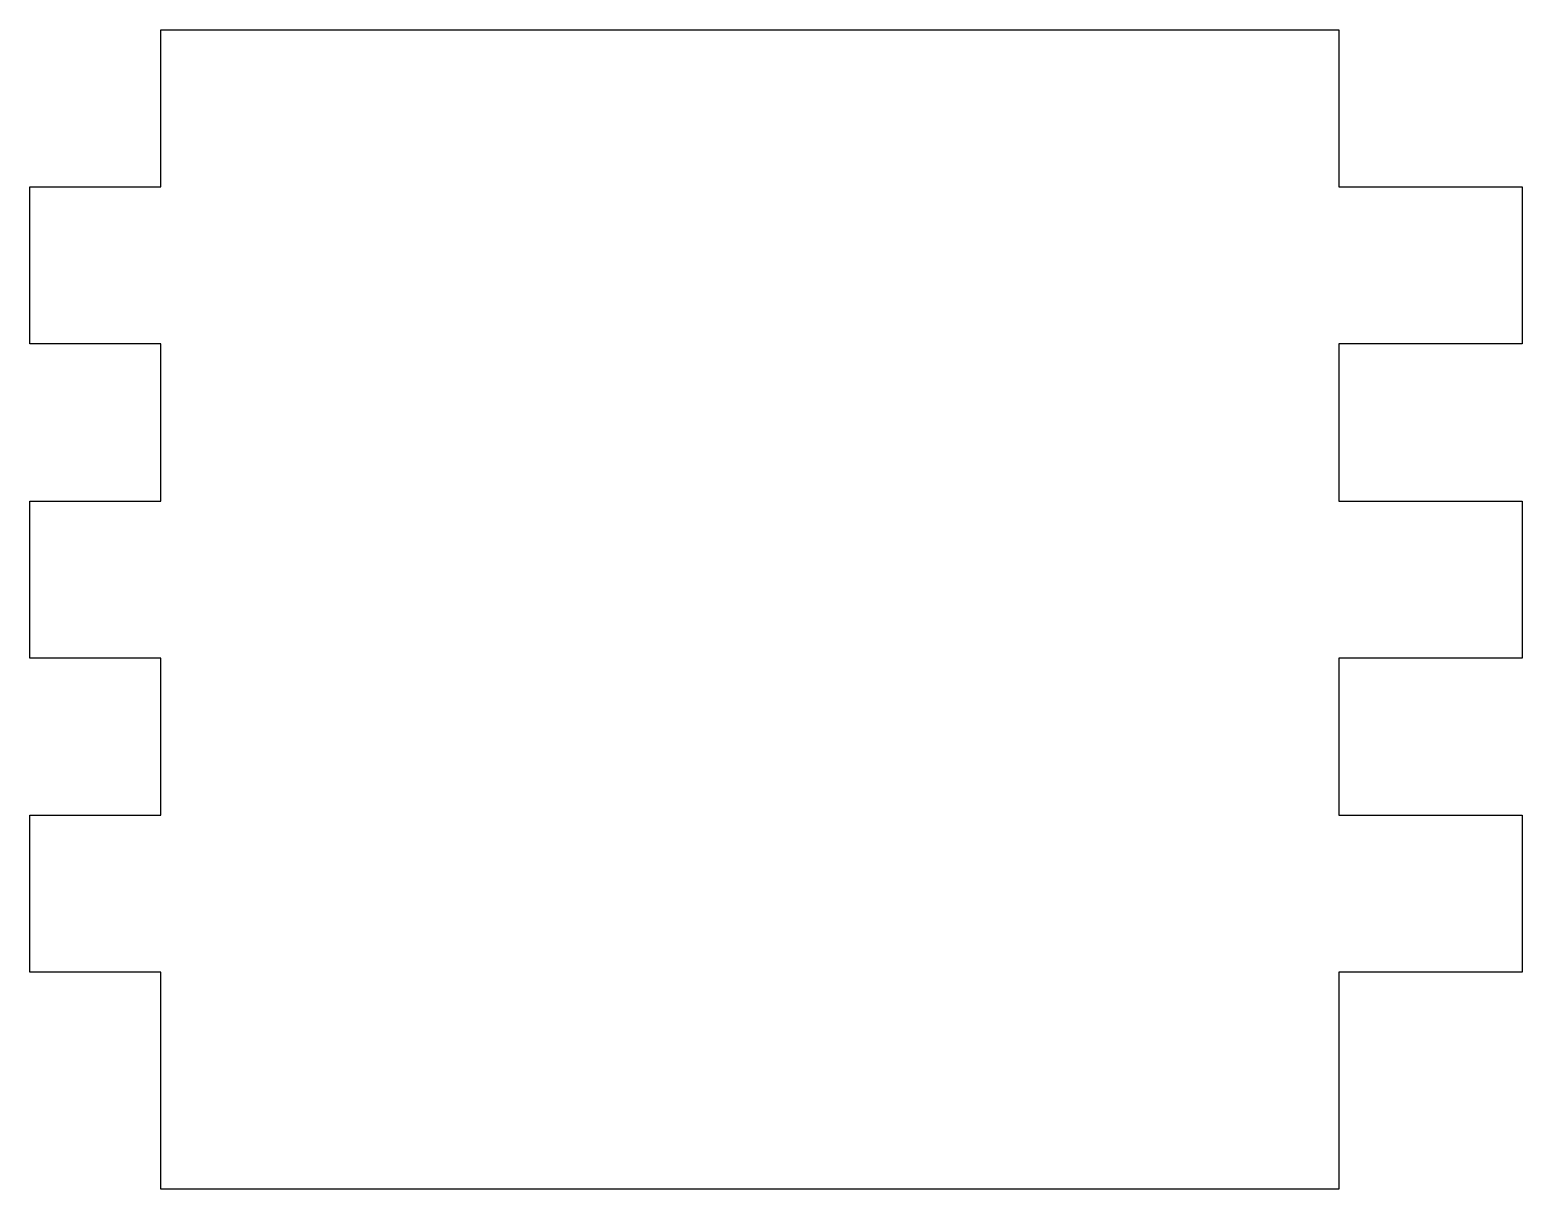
# Model space of a CAD drawing. Header units: millimetres. Extents: x 13.5 to 70.5, y -12.3 to 32.
import ezdxf

# ---------------------------------------------------------------- set-up
doc = ezdxf.new("R2010")
doc.units = ezdxf.units.MM
doc.layers.get('0').update_dxf_attribs({"linetype": 'CONTINUOUS'})

msp = doc.modelspace()

# ---------------------------------------------------------------- linework, layer by layer
msp.add_lwpolyline([(13.475, 7.987), (13.475, 13.987), (18.475, 13.987), (18.475, 19.987), (13.475, 19.987), (13.475, 25.987), (18.475, 25.987), (18.475, 31.987), (63.475, 31.987), (63.475, 25.987), (70.475, 25.987), (70.475, 19.987), (63.475, 19.987), (63.475, 13.987), (70.475, 13.987), (70.475, 7.987), (63.475, 7.987), (63.475, 1.987), (70.475, 1.987), (70.475, -4.013), (63.475, -4.013), (63.475, -12.298), (18.475, -12.298), (18.475, -4.013), (13.475, -4.013), (13.475, 1.987), (18.475, 1.987), (18.475, 7.987)], close=True)

doc.saveas('drawing.dxf')
